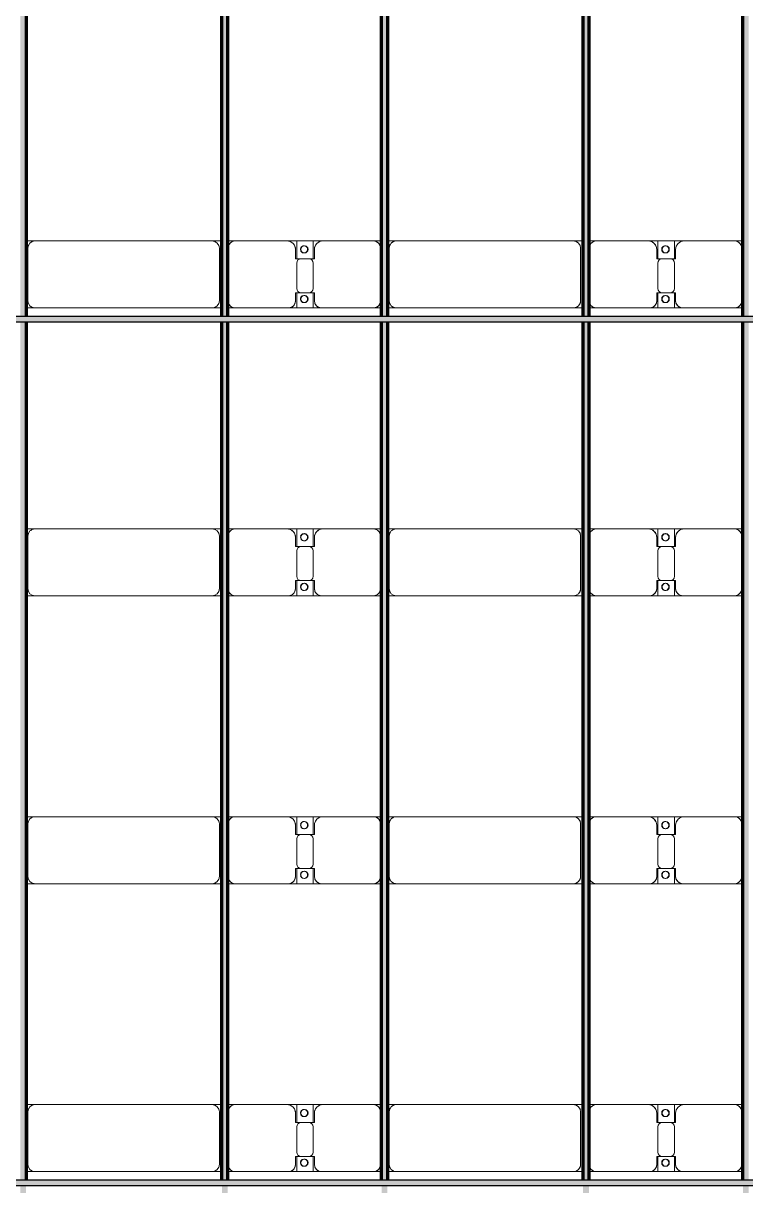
# Model space of a CAD drawing. Header units: millimetres. Extents: x -268744 to 115753, y -96240 to -10461.
# Drawn here: x -202024 to -197004, y -52647 to -44571 of the extents above; entities that cross this region are included whole.
import ezdxf

# ---------------------------------------------------------------- set-up
doc = ezdxf.new("R2010")
doc.units = ezdxf.units.MM
doc.layers.add('A-GENM', color=13, linetype='Continuous', lineweight=9)
doc.layers.add('S-BEAM', color=12, linetype='Continuous', lineweight=9)

# ---------------------------------------------------------------- blocks, each defined once
blk = doc.blocks.new('Dai phao do pin - DẢI PHAO ĐỠ PIN-V10-KHUNG KẾT CẤU BÈ PIN 1')
at = {"layer": 'A-GENM', "color": 7}
for p, q in [((52027.6, 241.6), (52089.7, 241.6)), ((52027.6, 241.6), (52089.7, 241.6)), ((52039.7, 191.6), (52039.7, -173.4)), ((53320.3, 241.6), (52089.7, 241.6)), ((53320.3, 241.6), (53387.6, 241.6)), ((53320.3, 241.6), (53387.6, 241.6)), ((53370.3, -173.4), (53370.3, 191.6)), ((53427.6, 241.6), (53479.7, 241.6)), ((53427.6, 241.6), (53479.7, 241.6)), ((53429.7, 191.6), (53429.7, -173.4)), ((53839.7, 241.6), (53479.7, 241.6)), ((53839.7, 241.6), (54022.2, 241.6)), ((54022.2, 241.6), (53839.7, 241.6)), ((53899.7, 118.2), (53899.7, 181.6)), ((53907.8, 241.6), (54090.3, 241.6)), ((53907.8, 116.2), (53907.8, 241.6)), ((54090.3, 241.6), (53910.8, 241.6)), ((54022.2, 241.6), (54022.2, 116.2)), ((54030.3, 181.6), (54030.3, 118.2)), ((54440.3, 241.6), (54090.3, 241.6)), ((54440.3, 241.6), (54497.6, 241.6)), ((54440.3, 241.6), (54497.6, 241.6)), ((54490.3, -173.4), (54490.3, 191.6)), ((54537.6, 241.6), (54599.7, 241.6)), ((54537.6, 241.6), (54599.7, 241.6)), ((54549.7, 191.6), (54549.7, -173.4)), ((55830.3, 241.6), (54599.7, 241.6)), ((55830.3, 241.6), (55897.6, 241.6)), ((55830.3, 241.6), (55897.6, 241.6)), ((55880.3, -173.4), (55880.3, 191.6)), ((55937.6, 241.6), (55989.7, 241.6)), ((55937.6, 241.6), (55989.7, 241.6)), ((55939.7, 191.6), (55939.7, -173.4)), ((56349.7, 241.6), (55989.7, 241.6)), ((56349.7, 241.6), (56532.2, 241.6)), ((56532.2, 241.6), (56349.7, 241.6)), ((56409.7, 118.2), (56409.7, 181.6)), ((56417.8, 241.6), (56600.3, 241.6)), ((56417.8, 116.2), (56417.8, 241.6)), ((56600.3, 241.6), (56417.8, 241.6)), ((56532.2, 241.6), (56532.2, 116.2)), ((56540.3, 181.6), (56540.3, 118.2)), ((56950.3, 241.6), (56600.3, 241.6)), ((56950.3, 241.6), (57007.6, 241.6)), ((56950.3, 241.6), (57007.6, 241.6)), ((57000.3, -173.4), (57000.3, 191.6)), ((53992.2, 118.2), (53899.7, 118.2)), ((53907.8, 88.2), (53907.8, -88.2)), ((54030.3, 118.2), (53937.8, 118.2)), ((54022.2, -88.2), (54022.2, 88.2)), ((56502.2, 118.2), (56409.7, 118.2)), ((56417.8, 88.2), (56417.8, -88.2)), ((56540.3, 118.2), (56447.8, 118.2)), ((56532.2, -88.2), (56532.2, 88.2)), ((53899.7, -173.4), (53899.7, -118.2)), ((53899.7, -118.2), (53992.2, -118.2)), ((53907.8, -223.4), (53907.8, -116.2)), ((53937.8, -118.2), (54030.3, -118.2)), ((54022.2, -116.2), (54022.2, -223.4)), ((54030.3, -118.2), (54030.3, -173.4)), ((56409.7, -173.4), (56409.7, -118.2)), ((56409.7, -118.2), (56502.2, -118.2)), ((56417.8, -223.4), (56417.8, -116.2)), ((56447.8, -118.2), (56540.3, -118.2)), ((56532.2, -116.2), (56532.2, -223.4)), ((56540.3, -118.2), (56540.3, -173.4)), ((52089.7, -223.4), (52027.6, -223.4)), ((52089.7, -223.4), (52027.6, -223.4)), ((52089.7, -223.4), (53320.3, -223.4)), ((53387.6, -223.4), (53320.3, -223.4)), ((53387.6, -223.4), (53320.3, -223.4)), ((53479.7, -223.4), (53427.6, -223.4)), ((53479.7, -223.4), (53427.6, -223.4)), ((53479.7, -223.4), (53849.7, -223.4)), ((54022.2, -223.4), (53849.7, -223.4)), ((53849.7, -223.4), (54022.2, -223.4)), ((54080.3, -223.4), (53907.8, -223.4)), ((53910.8, -223.4), (54080.3, -223.4)), ((54080.3, -223.4), (54440.3, -223.4)), ((54497.6, -223.4), (54440.3, -223.4)), ((54497.6, -223.4), (54440.3, -223.4)), ((54599.7, -223.4), (54537.6, -223.4)), ((54599.7, -223.4), (54537.6, -223.4)), ((54599.7, -223.4), (55830.3, -223.4)), ((55897.6, -223.4), (55830.3, -223.4)), ((55897.6, -223.4), (55830.3, -223.4)), ((55989.7, -223.4), (55937.6, -223.4)), ((55989.7, -223.4), (55937.6, -223.4)), ((55989.7, -223.4), (56359.7, -223.4)), ((56532.2, -223.4), (56359.7, -223.4)), ((56359.7, -223.4), (56532.2, -223.4)), ((56590.3, -223.4), (56417.8, -223.4)), ((56417.8, -223.4), (56590.3, -223.4)), ((56590.3, -223.4), (56950.3, -223.4)), ((57007.6, -223.4), (56950.3, -223.4)), ((57007.6, -223.4), (56950.3, -223.4))]:
    blk.add_line(p, q, dxfattribs=at)
for centre, radius, start, end in [((52089.7, 191.6), 50, 90, 180), ((52089.7, 191.6), 50, 150, 180), ((52089.7, 191.6), 50, 105, 135), ((53320.3, 191.6), 50, 360, 90), ((53320.3, 191.6), 50, 60, 90), ((53320.3, 191.6), 50, 15, 30), ((53479.7, 191.6), 50, 90, 180), ((53479.7, 191.6), 50, 105, 180), ((53839.7, 181.6), 60, 0, 90), ((53839.7, 181.6), 60, 0, 60), ((53958.6, 183.2), 25, 360, 180), ((53958.6, 183.2), 25, 180, 360), ((53958.6, 183.2), 25, 360, 165), ((53961.4, 183.2), 25, 0, 180), ((53961.4, 183.2), 25, 90, 180), ((53961.4, 183.2), 25, 180, 0), ((53961.4, 183.2), 25, 180, 300), ((53958.6, 183.2), 25, 210, 360), ((53961.4, 183.2), 25, 15, 75), ((53961.4, 183.2), 25, 330, 345), ((54090.3, 181.6), 60, 90, 180), ((54090.3, 181.6), 60, 120, 180), ((54440.3, 191.6), 50, 0, 90), ((54440.3, 191.6), 50, 0, 75), ((54599.7, 191.6), 50, 90, 180), ((54599.7, 191.6), 50, 150, 180), ((54599.7, 191.6), 50, 105, 135), ((55830.3, 191.6), 50, 360, 90), ((55830.3, 191.6), 50, 60, 90), ((55830.3, 191.6), 50, 15, 30), ((55989.7, 191.6), 50, 90, 180), ((55989.7, 191.6), 50, 105, 180), ((56349.7, 181.6), 60, 0, 90), ((56349.7, 181.6), 60, 0, 60), ((56468.6, 183.2), 25, 360, 180), ((56468.6, 183.2), 25, 180, 360), ((56468.6, 183.2), 25, 360, 165), ((56471.4, 183.2), 25, 0, 180), ((56471.4, 183.2), 25, 90, 180), ((56471.4, 183.2), 25, 180, 0), ((56471.4, 183.2), 25, 180, 300), ((56468.6, 183.2), 25, 210, 360), ((56471.4, 183.2), 25, 15, 75), ((56471.4, 183.2), 25, 330, 345), ((56600.3, 181.6), 60, 90, 180), ((56600.3, 181.6), 60, 120, 180), ((56950.3, 191.6), 50, 0, 90), ((56950.3, 191.6), 50, 0, 75), ((53937.8, 88.2), 30, 90, 180), ((53992.2, 88.2), 30, 0, 90), ((56447.8, 88.2), 30, 90, 180), ((56502.2, 88.2), 30, 0, 90), ((53937.8, -88.2), 30, 180, 270), ((53958.6, -161.8), 25, 360, 180), ((53958.6, -161.8), 25, 105, 165), ((53961.4, -161.8), 25, 0, 180), ((53961.4, -161.8), 25, 105, 180), ((53958.6, -161.8), 25, 360, 75), ((53961.4, -161.8), 25, 15, 75), ((53992.2, -88.2), 30, 270, 0), ((56447.8, -88.2), 30, 180, 270), ((56468.6, -161.8), 25, 360, 180), ((56468.6, -161.8), 25, 105, 165), ((56471.4, -161.8), 25, 0, 180), ((56471.4, -161.8), 25, 105, 180), ((56468.6, -161.8), 25, 360, 75), ((56471.4, -161.8), 25, 15, 75), ((56502.2, -88.2), 30, 270, 0), ((52089.7, -173.4), 50, 180, 270), ((52089.7, -173.4), 50, 180, 210), ((52089.7, -173.4), 50, 240, 270), ((53320.3, -173.4), 50, 270, 0), ((53320.3, -173.4), 50, 285, 300), ((53320.3, -173.4), 50, 330, 0), ((53479.7, -173.4), 50, 180, 270), ((53479.7, -173.4), 50, 180, 255), ((53849.7, -173.4), 50, 270, 360), ((53849.7, -173.4), 50, 285, 360), ((53958.6, -161.8), 25, 180, 360), ((53958.6, -161.8), 25, 195, 360), ((53961.4, -161.8), 25, 180, 0), ((53961.4, -161.8), 25, 180, 270), ((53961.4, -161.8), 25, 285, 345), ((54080.3, -173.4), 50, 180, 270), ((54080.3, -173.4), 50, 180, 255), ((54440.3, -173.4), 50, 270, 360), ((54440.3, -173.4), 50, 285, 360), ((54599.7, -173.4), 50, 180, 270), ((54599.7, -173.4), 50, 180, 210), ((54599.7, -173.4), 50, 240, 270), ((55830.3, -173.4), 50, 270, 0), ((55830.3, -173.4), 50, 285, 300), ((55830.3, -173.4), 50, 330, 0), ((55989.7, -173.4), 50, 180, 270), ((55989.7, -173.4), 50, 180, 255), ((56359.7, -173.4), 50, 270, 360), ((56359.7, -173.4), 50, 285, 0), ((56468.6, -161.8), 25, 180, 0), ((56468.6, -161.8), 25, 195, 0), ((56471.4, -161.8), 25, 180, 0), ((56471.4, -161.8), 25, 180, 270), ((56471.4, -161.8), 25, 285, 345), ((56590.3, -173.4), 50, 180, 270), ((56590.3, -173.4), 50, 180, 255), ((56950.3, -173.4), 50, 270, 0), ((56950.3, -173.4), 50, 285, 0)]:
    blk.add_arc(centre, radius, start, end, dxfattribs=at)
blk = doc.blocks.new('Dai phao do pin - DẢI PHAO ĐỠ PIN-V11-KHUNG KẾT CẤU BÈ PIN 1')
at = {"layer": 'A-GENM', "color": 7}
for p, q in [((52027.6, 241.6), (52089.7, 241.6)), ((52027.6, 241.6), (52089.7, 241.6)), ((52039.7, 191.6), (52039.7, -173.4)), ((53320.3, 241.6), (52089.7, 241.6)), ((53320.3, 241.6), (53387.6, 241.6)), ((53320.3, 241.6), (53387.6, 241.6)), ((53370.3, -173.4), (53370.3, 191.6)), ((53427.6, 241.6), (53479.7, 241.6)), ((53427.6, 241.6), (53479.7, 241.6)), ((53429.7, 191.6), (53429.7, -173.4)), ((53839.7, 241.6), (53479.7, 241.6)), ((53839.7, 241.6), (54022.2, 241.6)), ((54022.2, 241.6), (53839.7, 241.6)), ((53899.7, 118.2), (53899.7, 181.6)), ((53907.8, 241.6), (54090.3, 241.6)), ((53907.8, 116.2), (53907.8, 241.6)), ((54090.3, 241.6), (53910.8, 241.6)), ((54022.2, 241.6), (54022.2, 116.2)), ((54030.3, 181.6), (54030.3, 118.2)), ((54440.3, 241.6), (54090.3, 241.6)), ((54440.3, 241.6), (54497.6, 241.6)), ((54440.3, 241.6), (54497.6, 241.6)), ((54490.3, -173.4), (54490.3, 191.6)), ((54537.6, 241.6), (54599.7, 241.6)), ((54537.6, 241.6), (54599.7, 241.6)), ((54549.7, 191.6), (54549.7, -173.4)), ((55830.3, 241.6), (54599.7, 241.6)), ((55830.3, 241.6), (55897.6, 241.6)), ((55830.3, 241.6), (55897.6, 241.6)), ((55880.3, -173.4), (55880.3, 191.6)), ((55937.6, 241.6), (55989.7, 241.6)), ((55937.6, 241.6), (55989.7, 241.6)), ((55939.7, 191.6), (55939.7, -173.4)), ((56349.7, 241.6), (55989.7, 241.6)), ((56349.7, 241.6), (56532.2, 241.6)), ((56532.2, 241.6), (56349.7, 241.6)), ((56409.7, 118.2), (56409.7, 181.6)), ((56417.8, 241.6), (56600.3, 241.6)), ((56417.8, 116.2), (56417.8, 241.6)), ((56600.3, 241.6), (56417.8, 241.6)), ((56532.2, 241.6), (56532.2, 116.2)), ((56540.3, 181.6), (56540.3, 118.2)), ((56950.3, 241.6), (56600.3, 241.6)), ((56950.3, 241.6), (57007.6, 241.6)), ((56950.3, 241.6), (57007.6, 241.6)), ((57000.3, -173.4), (57000.3, 191.6)), ((53992.2, 118.2), (53899.7, 118.2)), ((53907.8, 88.2), (53907.8, -88.2)), ((54030.3, 118.2), (53937.8, 118.2)), ((54022.2, -88.2), (54022.2, 88.2)), ((56502.2, 118.2), (56409.7, 118.2)), ((56417.8, 88.2), (56417.8, -88.2)), ((56540.3, 118.2), (56447.8, 118.2)), ((56532.2, -88.2), (56532.2, 88.2)), ((53899.7, -173.4), (53899.7, -118.2)), ((53899.7, -118.2), (53992.2, -118.2)), ((53907.8, -223.4), (53907.8, -116.2)), ((53937.8, -118.2), (54030.3, -118.2)), ((54022.2, -116.2), (54022.2, -223.4)), ((54030.3, -118.2), (54030.3, -173.4)), ((56409.7, -173.4), (56409.7, -118.2)), ((56409.7, -118.2), (56502.2, -118.2)), ((56417.8, -223.4), (56417.8, -116.2)), ((56447.8, -118.2), (56540.3, -118.2)), ((56532.2, -116.2), (56532.2, -223.4)), ((56540.3, -118.2), (56540.3, -173.4)), ((52089.7, -223.4), (52027.6, -223.4)), ((52089.7, -223.4), (52027.6, -223.4)), ((52089.7, -223.4), (53320.3, -223.4)), ((53387.6, -223.4), (53320.3, -223.4)), ((53387.6, -223.4), (53320.3, -223.4)), ((53479.7, -223.4), (53427.6, -223.4)), ((53479.7, -223.4), (53427.6, -223.4)), ((53479.7, -223.4), (53849.7, -223.4)), ((54022.2, -223.4), (53849.7, -223.4)), ((53849.7, -223.4), (54022.2, -223.4)), ((54080.3, -223.4), (53907.8, -223.4)), ((53910.8, -223.4), (54080.3, -223.4)), ((54080.3, -223.4), (54440.3, -223.4)), ((54497.6, -223.4), (54440.3, -223.4)), ((54497.6, -223.4), (54440.3, -223.4)), ((54599.7, -223.4), (54537.6, -223.4)), ((54599.7, -223.4), (54537.6, -223.4)), ((54599.7, -223.4), (55830.3, -223.4)), ((55897.6, -223.4), (55830.3, -223.4)), ((55897.6, -223.4), (55830.3, -223.4)), ((55989.7, -223.4), (55937.6, -223.4)), ((55989.7, -223.4), (55937.6, -223.4)), ((55989.7, -223.4), (56359.7, -223.4)), ((56532.2, -223.4), (56359.7, -223.4)), ((56359.7, -223.4), (56532.2, -223.4)), ((56590.3, -223.4), (56417.8, -223.4)), ((56417.8, -223.4), (56590.3, -223.4)), ((56590.3, -223.4), (56950.3, -223.4)), ((57007.6, -223.4), (56950.3, -223.4)), ((57007.6, -223.4), (56950.3, -223.4))]:
    blk.add_line(p, q, dxfattribs=at)
for centre, radius, start, end in [((52089.7, 191.6), 50, 90, 180), ((52089.7, 191.6), 50, 150, 180), ((52089.7, 191.6), 50, 105, 135), ((53320.3, 191.6), 50, 360, 90), ((53320.3, 191.6), 50, 60, 90), ((53320.3, 191.6), 50, 15, 30), ((53479.7, 191.6), 50, 90, 180), ((53479.7, 191.6), 50, 105, 180), ((53839.7, 181.6), 60, 0, 90), ((53839.7, 181.6), 60, 0, 60), ((53958.6, 183.2), 25, 360, 180), ((53958.6, 183.2), 25, 180, 360), ((53958.6, 183.2), 25, 360, 165), ((53961.4, 183.2), 25, 0, 180), ((53961.4, 183.2), 25, 90, 180), ((53961.4, 183.2), 25, 180, 0), ((53961.4, 183.2), 25, 180, 300), ((53958.6, 183.2), 25, 210, 360), ((53961.4, 183.2), 25, 15, 75), ((53961.4, 183.2), 25, 330, 345), ((54090.3, 181.6), 60, 90, 180), ((54090.3, 181.6), 60, 120, 180), ((54440.3, 191.6), 50, 0, 90), ((54440.3, 191.6), 50, 0, 75), ((54599.7, 191.6), 50, 90, 180), ((54599.7, 191.6), 50, 150, 180), ((54599.7, 191.6), 50, 105, 135), ((55830.3, 191.6), 50, 360, 90), ((55830.3, 191.6), 50, 60, 90), ((55830.3, 191.6), 50, 15, 30), ((55989.7, 191.6), 50, 90, 180), ((55989.7, 191.6), 50, 105, 180), ((56349.7, 181.6), 60, 0, 90), ((56349.7, 181.6), 60, 0, 60), ((56468.6, 183.2), 25, 360, 180), ((56468.6, 183.2), 25, 180, 360), ((56468.6, 183.2), 25, 360, 165), ((56471.4, 183.2), 25, 0, 180), ((56471.4, 183.2), 25, 90, 180), ((56471.4, 183.2), 25, 180, 0), ((56471.4, 183.2), 25, 180, 300), ((56468.6, 183.2), 25, 210, 360), ((56471.4, 183.2), 25, 15, 75), ((56471.4, 183.2), 25, 330, 345), ((56600.3, 181.6), 60, 90, 180), ((56600.3, 181.6), 60, 120, 180), ((56950.3, 191.6), 50, 0, 90), ((56950.3, 191.6), 50, 0, 75), ((53937.8, 88.2), 30, 90, 180), ((53992.2, 88.2), 30, 0, 90), ((56447.8, 88.2), 30, 90, 180), ((56502.2, 88.2), 30, 0, 90), ((53937.8, -88.2), 30, 180, 270), ((53958.6, -161.8), 25, 360, 180), ((53958.6, -161.8), 25, 105, 165), ((53961.4, -161.8), 25, 0, 180), ((53961.4, -161.8), 25, 105, 180), ((53958.6, -161.8), 25, 360, 75), ((53961.4, -161.8), 25, 15, 75), ((53992.2, -88.2), 30, 270, 0), ((56447.8, -88.2), 30, 180, 270), ((56468.6, -161.8), 25, 360, 180), ((56468.6, -161.8), 25, 105, 165), ((56471.4, -161.8), 25, 0, 180), ((56471.4, -161.8), 25, 105, 180), ((56468.6, -161.8), 25, 360, 75), ((56471.4, -161.8), 25, 15, 75), ((56502.2, -88.2), 30, 270, 0), ((52089.7, -173.4), 50, 180, 270), ((52089.7, -173.4), 50, 180, 210), ((52089.7, -173.4), 50, 240, 270), ((53320.3, -173.4), 50, 270, 0), ((53320.3, -173.4), 50, 285, 300), ((53320.3, -173.4), 50, 330, 0), ((53479.7, -173.4), 50, 180, 270), ((53479.7, -173.4), 50, 180, 255), ((53849.7, -173.4), 50, 270, 360), ((53849.7, -173.4), 50, 285, 360), ((53958.6, -161.8), 25, 180, 360), ((53958.6, -161.8), 25, 195, 360), ((53961.4, -161.8), 25, 180, 0), ((53961.4, -161.8), 25, 180, 270), ((53961.4, -161.8), 25, 285, 345), ((54080.3, -173.4), 50, 180, 270), ((54080.3, -173.4), 50, 180, 255), ((54440.3, -173.4), 50, 270, 360), ((54440.3, -173.4), 50, 285, 360), ((54599.7, -173.4), 50, 180, 270), ((54599.7, -173.4), 50, 180, 210), ((54599.7, -173.4), 50, 240, 270), ((55830.3, -173.4), 50, 270, 0), ((55830.3, -173.4), 50, 285, 300), ((55830.3, -173.4), 50, 330, 0), ((55989.7, -173.4), 50, 180, 270), ((55989.7, -173.4), 50, 180, 255), ((56359.7, -173.4), 50, 270, 360), ((56359.7, -173.4), 50, 285, 0), ((56468.6, -161.8), 25, 180, 0), ((56468.6, -161.8), 25, 195, 0), ((56471.4, -161.8), 25, 180, 0), ((56471.4, -161.8), 25, 180, 270), ((56471.4, -161.8), 25, 285, 345), ((56590.3, -173.4), 50, 180, 270), ((56590.3, -173.4), 50, 180, 255), ((56950.3, -173.4), 50, 270, 0), ((56950.3, -173.4), 50, 285, 0)]:
    blk.add_arc(centre, radius, start, end, dxfattribs=at)
blk = doc.blocks.new('Dai phao do pin - DẢI PHAO ĐỠ PIN-V12-KHUNG KẾT CẤU BÈ PIN 1')
at = {"layer": 'A-GENM', "color": 7}
for p, q in [((52027.6, 241.6), (52089.7, 241.6)), ((52027.6, 241.6), (52089.7, 241.6)), ((52039.7, 191.6), (52039.7, -173.4)), ((53320.3, 241.6), (52089.7, 241.6)), ((53320.3, 241.6), (53387.6, 241.6)), ((53320.3, 241.6), (53387.6, 241.6)), ((53370.3, -173.4), (53370.3, 191.6)), ((53427.6, 241.6), (53479.7, 241.6)), ((53427.6, 241.6), (53479.7, 241.6)), ((53429.7, 191.6), (53429.7, -173.4)), ((53839.7, 241.6), (53479.7, 241.6)), ((53839.7, 241.6), (54022.2, 241.6)), ((54022.2, 241.6), (53839.7, 241.6)), ((53899.7, 118.2), (53899.7, 181.6)), ((53907.8, 241.6), (54090.3, 241.6)), ((53907.8, 116.2), (53907.8, 241.6)), ((54090.3, 241.6), (53910.8, 241.6)), ((54022.2, 241.6), (54022.2, 116.2)), ((54030.3, 181.6), (54030.3, 118.2)), ((54440.3, 241.6), (54090.3, 241.6)), ((54440.3, 241.6), (54497.6, 241.6)), ((54440.3, 241.6), (54497.6, 241.6)), ((54490.3, -173.4), (54490.3, 191.6)), ((54537.6, 241.6), (54599.7, 241.6)), ((54537.6, 241.6), (54599.7, 241.6)), ((54549.7, 191.6), (54549.7, -173.4)), ((55830.3, 241.6), (54599.7, 241.6)), ((55830.3, 241.6), (55897.6, 241.6)), ((55830.3, 241.6), (55897.6, 241.6)), ((55880.3, -173.4), (55880.3, 191.6)), ((55937.6, 241.6), (55989.7, 241.6)), ((55937.6, 241.6), (55989.7, 241.6)), ((55939.7, 191.6), (55939.7, -173.4)), ((56349.7, 241.6), (55989.7, 241.6)), ((56349.7, 241.6), (56532.2, 241.6)), ((56532.2, 241.6), (56349.7, 241.6)), ((56409.7, 118.2), (56409.7, 181.6)), ((56417.8, 241.6), (56600.3, 241.6)), ((56417.8, 116.2), (56417.8, 241.6)), ((56600.3, 241.6), (56417.8, 241.6)), ((56532.2, 241.6), (56532.2, 116.2)), ((56540.3, 181.6), (56540.3, 118.2)), ((56950.3, 241.6), (56600.3, 241.6)), ((56950.3, 241.6), (57007.6, 241.6)), ((56950.3, 241.6), (57007.6, 241.6)), ((57000.3, -173.4), (57000.3, 191.6)), ((53992.2, 118.2), (53899.7, 118.2)), ((53907.8, 88.2), (53907.8, -88.2)), ((54030.3, 118.2), (53937.8, 118.2)), ((54022.2, -88.2), (54022.2, 88.2)), ((56502.2, 118.2), (56409.7, 118.2)), ((56417.8, 88.2), (56417.8, -88.2)), ((56540.3, 118.2), (56447.8, 118.2)), ((56532.2, -88.2), (56532.2, 88.2)), ((53899.7, -173.4), (53899.7, -118.2)), ((53899.7, -118.2), (53992.2, -118.2)), ((53907.8, -223.4), (53907.8, -116.2)), ((53937.8, -118.2), (54030.3, -118.2)), ((54022.2, -116.2), (54022.2, -223.4)), ((54030.3, -118.2), (54030.3, -173.4)), ((56409.7, -173.4), (56409.7, -118.2)), ((56409.7, -118.2), (56502.2, -118.2)), ((56417.8, -223.4), (56417.8, -116.2)), ((56447.8, -118.2), (56540.3, -118.2)), ((56532.2, -116.2), (56532.2, -223.4)), ((56540.3, -118.2), (56540.3, -173.4)), ((52089.7, -223.4), (52027.6, -223.4)), ((52089.7, -223.4), (52027.6, -223.4)), ((52089.7, -223.4), (53320.3, -223.4)), ((53387.6, -223.4), (53320.3, -223.4)), ((53387.6, -223.4), (53320.3, -223.4)), ((53479.7, -223.4), (53427.6, -223.4)), ((53479.7, -223.4), (53427.6, -223.4)), ((53479.7, -223.4), (53849.7, -223.4)), ((54022.2, -223.4), (53849.7, -223.4)), ((53849.7, -223.4), (54022.2, -223.4)), ((54080.3, -223.4), (53907.8, -223.4)), ((53910.8, -223.4), (54080.3, -223.4)), ((54080.3, -223.4), (54440.3, -223.4)), ((54497.6, -223.4), (54440.3, -223.4)), ((54497.6, -223.4), (54440.3, -223.4)), ((54599.7, -223.4), (54537.6, -223.4)), ((54599.7, -223.4), (54537.6, -223.4)), ((54599.7, -223.4), (55830.3, -223.4)), ((55897.6, -223.4), (55830.3, -223.4)), ((55897.6, -223.4), (55830.3, -223.4)), ((55989.7, -223.4), (55937.6, -223.4)), ((55989.7, -223.4), (55937.6, -223.4)), ((55989.7, -223.4), (56359.7, -223.4)), ((56532.2, -223.4), (56359.7, -223.4)), ((56359.7, -223.4), (56532.2, -223.4)), ((56590.3, -223.4), (56417.8, -223.4)), ((56417.8, -223.4), (56590.3, -223.4)), ((56590.3, -223.4), (56950.3, -223.4)), ((57007.6, -223.4), (56950.3, -223.4)), ((57007.6, -223.4), (56950.3, -223.4))]:
    blk.add_line(p, q, dxfattribs=at)
for centre, radius, start, end in [((52089.7, 191.6), 50, 90, 180), ((52089.7, 191.6), 50, 150, 180), ((52089.7, 191.6), 50, 105, 135), ((53320.3, 191.6), 50, 360, 90), ((53320.3, 191.6), 50, 60, 90), ((53320.3, 191.6), 50, 15, 30), ((53479.7, 191.6), 50, 90, 180), ((53479.7, 191.6), 50, 105, 180), ((53839.7, 181.6), 60, 0, 90), ((53839.7, 181.6), 60, 0, 60), ((53958.6, 183.2), 25, 360, 180), ((53958.6, 183.2), 25, 180, 360), ((53958.6, 183.2), 25, 360, 165), ((53961.4, 183.2), 25, 0, 180), ((53961.4, 183.2), 25, 90, 180), ((53961.4, 183.2), 25, 180, 0), ((53961.4, 183.2), 25, 180, 300), ((53958.6, 183.2), 25, 210, 360), ((53961.4, 183.2), 25, 15, 75), ((53961.4, 183.2), 25, 330, 345), ((54090.3, 181.6), 60, 90, 180), ((54090.3, 181.6), 60, 120, 180), ((54440.3, 191.6), 50, 0, 90), ((54440.3, 191.6), 50, 0, 75), ((54599.7, 191.6), 50, 90, 180), ((54599.7, 191.6), 50, 150, 180), ((54599.7, 191.6), 50, 105, 135), ((55830.3, 191.6), 50, 360, 90), ((55830.3, 191.6), 50, 60, 90), ((55830.3, 191.6), 50, 15, 30), ((55989.7, 191.6), 50, 90, 180), ((55989.7, 191.6), 50, 105, 180), ((56349.7, 181.6), 60, 0, 90), ((56349.7, 181.6), 60, 0, 60), ((56468.6, 183.2), 25, 360, 180), ((56468.6, 183.2), 25, 180, 360), ((56468.6, 183.2), 25, 360, 165), ((56471.4, 183.2), 25, 0, 180), ((56471.4, 183.2), 25, 90, 180), ((56471.4, 183.2), 25, 180, 0), ((56471.4, 183.2), 25, 180, 300), ((56468.6, 183.2), 25, 210, 360), ((56471.4, 183.2), 25, 15, 75), ((56471.4, 183.2), 25, 330, 345), ((56600.3, 181.6), 60, 90, 180), ((56600.3, 181.6), 60, 120, 180), ((56950.3, 191.6), 50, 0, 90), ((56950.3, 191.6), 50, 0, 75), ((53937.8, 88.2), 30, 90, 180), ((53992.2, 88.2), 30, 0, 90), ((56447.8, 88.2), 30, 90, 180), ((56502.2, 88.2), 30, 0, 90), ((53937.8, -88.2), 30, 180, 270), ((53958.6, -161.8), 25, 360, 180), ((53958.6, -161.8), 25, 105, 165), ((53961.4, -161.8), 25, 0, 180), ((53961.4, -161.8), 25, 105, 180), ((53958.6, -161.8), 25, 360, 75), ((53961.4, -161.8), 25, 15, 75), ((53992.2, -88.2), 30, 270, 0), ((56447.8, -88.2), 30, 180, 270), ((56468.6, -161.8), 25, 360, 180), ((56468.6, -161.8), 25, 105, 165), ((56471.4, -161.8), 25, 0, 180), ((56471.4, -161.8), 25, 105, 180), ((56468.6, -161.8), 25, 360, 75), ((56471.4, -161.8), 25, 15, 75), ((56502.2, -88.2), 30, 270, 0), ((52089.7, -173.4), 50, 180, 270), ((52089.7, -173.4), 50, 180, 210), ((52089.7, -173.4), 50, 240, 270), ((53320.3, -173.4), 50, 270, 0), ((53320.3, -173.4), 50, 285, 300), ((53320.3, -173.4), 50, 330, 0), ((53479.7, -173.4), 50, 180, 270), ((53479.7, -173.4), 50, 180, 255), ((53849.7, -173.4), 50, 270, 360), ((53849.7, -173.4), 50, 285, 360), ((53958.6, -161.8), 25, 180, 360), ((53958.6, -161.8), 25, 195, 360), ((53961.4, -161.8), 25, 180, 0), ((53961.4, -161.8), 25, 180, 270), ((53961.4, -161.8), 25, 285, 345), ((54080.3, -173.4), 50, 180, 270), ((54080.3, -173.4), 50, 180, 255), ((54440.3, -173.4), 50, 270, 360), ((54440.3, -173.4), 50, 285, 360), ((54599.7, -173.4), 50, 180, 270), ((54599.7, -173.4), 50, 180, 210), ((54599.7, -173.4), 50, 240, 270), ((55830.3, -173.4), 50, 270, 0), ((55830.3, -173.4), 50, 285, 300), ((55830.3, -173.4), 50, 330, 0), ((55989.7, -173.4), 50, 180, 270), ((55989.7, -173.4), 50, 180, 255), ((56359.7, -173.4), 50, 270, 360), ((56359.7, -173.4), 50, 285, 0), ((56468.6, -161.8), 25, 180, 0), ((56468.6, -161.8), 25, 195, 0), ((56471.4, -161.8), 25, 180, 0), ((56471.4, -161.8), 25, 180, 270), ((56471.4, -161.8), 25, 285, 345), ((56590.3, -173.4), 50, 180, 270), ((56590.3, -173.4), 50, 180, 255), ((56950.3, -173.4), 50, 270, 0), ((56950.3, -173.4), 50, 285, 0)]:
    blk.add_arc(centre, radius, start, end, dxfattribs=at)
blk = doc.blocks.new('Dầm C52 - Hộp 40x60-V24-KHUNG KẾT CẤU BÈ PIN 1')
at = {"layer": 'S-BEAM', "lineweight": 25}
blk.add_hatch(color=4, dxfattribs=at).paths.add_polyline_path([(-145811, -20), (145811, -20), (145811, 20), (-145811, 20)])
at = {"layer": 'S-BEAM', "color": 4, "lineweight": 25}
for p, q in [((-145811, 20), (145811, 20)), ((145811, -20), (-145811, -20))]:
    blk.add_line(p, q, dxfattribs=at)
blk = doc.blocks.new('Dầm C52 - Hộp 40x60-V26-KHUNG KẾT CẤU BÈ PIN 1')
at = {"layer": 'S-BEAM', "lineweight": 25}
h = blk.add_hatch(color=4, dxfattribs=at)
h.paths.add_polyline_path([(-145811, -20), (-73437.3, -15.7), (-73437.3, 20), (-145811, 20), (-145811, -15.7)])
h.paths.add_polyline_path([(-72237.3, -20), (-593.6, -15.7), (-593.6, 20), (-72237.3, 20), (-72237.3, -15.7)])
h.paths.add_polyline_path([(606.4, -20), (72250.2, -15.7), (72250.2, 20), (606.4, 20), (606.4, -15.7)])
h.paths.add_polyline_path([(73450.2, -20), (144462.7, -15.7), (144462.7, 20), (73450.2, 20), (73450.2, -15.7)])
h.paths.add_polyline_path([(145662.7, -20), (145811, -15.7), (145811, 20), (145662.7, 20), (145662.7, -15.7)])
at = {"layer": 'S-BEAM', "color": 4, "lineweight": 25}
for p, q in [((-145811, 20), (-73437.3, 20)), ((-73437.3, -20), (-145811, -20))]:
    blk.add_line(p, q, dxfattribs=at)
blk = doc.blocks.new('Dầm C52 - Dầm C52-V1-KHUNG KẾT CẤU BÈ PIN 1')
at = {"layer": 'S-BEAM', "lineweight": 140}
h = blk.add_hatch(color=1, dxfattribs=at)
h.paths.add_polyline_path([(-25480.9, 20), (-25480.9, -20), (-25440.9, -20), (-25445.2, 20)])
h.paths.add_polyline_path([(-25400.9, -20), (-19440.9, -20), (-19443, 20), (-25400.9, 20)])
h.paths.add_polyline_path([(-19400.9, 20), (-19400.9, -20), (-13440.9, -20), (-13440.9, 20), (-18981.3, 20)])
h.paths.add_polyline_path([(-13400.9, -20), (-7440.9, -20), (-7440.9, 20), (-13400.9, 20)])
h.paths.add_polyline_path([(-7400.9, 20), (-7400.9, -20), (-1440.9, -20), (-1440.9, 20), (-6977, 20)])
h.paths.add_polyline_path([(-1400.9, -20), (4559.1, -20), (4559.1, 20), (-1400.9, 20)])
h.paths.add_polyline_path([(4599.1, 20), (4599.1, -20), (10559.1, -20), (10559.1, 20), (5027.2, 20)])
h.paths.add_polyline_path([(10599.1, -20), (16559.1, -20), (16559.1, 20), (10599.1, 20)])
h.paths.add_polyline_path([(16599.1, 20), (16599.1, -20), (22559.1, -20), (22559.1, 20), (17031.5, 20)])
h.paths.add_polyline_path([(22599.1, -20), (25259.1, -20), (25259.1, 20), (22599.1, 20)])
h.paths.add_polyline_path([(25299.1, -20), (25480.9, -20), (25480.9, 20), (25299.1, 20)])
at = {"layer": 'S-BEAM', "color": 1, "lineweight": 140}
for p, q in [((-1440.9, -20), (-7400.9, -20)), ((4559.1, -20), (-1400.9, -20))]:
    blk.add_line(p, q, dxfattribs=at)
blk = doc.blocks.new('Dầm C52 - Dầm C52-V19-KHUNG KẾT CẤU BÈ PIN 1')
at = {"layer": 'S-BEAM', "lineweight": 140}
h = blk.add_hatch(color=1, dxfattribs=at)
h.paths.add_polyline_path([(-25480.9, 20), (-25480.9, -20), (-25440.9, -20), (-25445.2, 20)])
h.paths.add_polyline_path([(-25400.9, -20), (-19440.9, -20), (-19443, 20), (-25400.9, 20)])
h.paths.add_polyline_path([(-19400.9, -20), (-13440.9, -20), (-13440.9, 20), (-19400.9, 20)])
h.paths.add_polyline_path([(-13400.9, -20), (-7440.9, -20), (-7440.9, 20), (-13400.9, 20)])
h.paths.add_polyline_path([(-7400.9, -20), (-1440.9, -20), (-1440.9, 20), (-7400.9, 20)])
h.paths.add_polyline_path([(-1400.9, -20), (4559.1, -20), (4559.1, 20), (-1400.9, 20)])
h.paths.add_polyline_path([(4599.1, -20), (10559.1, -20), (10559.1, 20), (4599.1, 20)])
h.paths.add_polyline_path([(10599.1, -20), (16559.1, -20), (16559.1, 20), (10599.1, 20)])
h.paths.add_polyline_path([(16599.1, -20), (22559.1, -20), (22559.1, 20), (16599.1, 20)])
h.paths.add_polyline_path([(22599.1, -20), (25259.1, -20), (25259.1, 20), (22599.1, 20)])
h.paths.add_polyline_path([(25299.1, 20), (25299.1, -20), (25441.8, -20), (25441.8, 20)])
at = {"layer": 'S-BEAM', "color": 1, "lineweight": 140}
for p, q in [((-7400.9, 20), (-1440.9, 20)), ((-1400.9, 20), (4559.1, 20)), ((-1440.9, -20), (-7400.9, -20)), ((4559.1, -20), (-1400.9, -20))]:
    blk.add_line(p, q, dxfattribs=at)
blk = doc.blocks.new('Dầm C52 - Dầm C52-V21-KHUNG KẾT CẤU BÈ PIN 1')
at = {"layer": 'S-BEAM', "lineweight": 140}
h = blk.add_hatch(color=1, dxfattribs=at)
h.paths.add_polyline_path([(-25480.9, 20), (-25480.9, -20), (-25440.9, -20), (-25445.2, 20)])
h.paths.add_polyline_path([(-25400.9, 20), (-25400.9, -20), (-19440.9, -20), (-19443, 20), (-24983.5, 20)])
h.paths.add_polyline_path([(-19400.9, 5.7), (-19400.9, -20), (-13440.9, -20), (-13440.9, 20), (-19400.9, 20)])
h.paths.add_polyline_path([(-13400.9, 5.7), (-13400.9, -20), (-7440.9, -20), (-7440.9, 20), (-13400.9, 20)])
h.paths.add_polyline_path([(-7400.9, -20), (-1440.9, -20), (-1440.9, 20), (-7400.9, 20), (-7400.9, 5.7)])
h.paths.add_polyline_path([(-1400.9, 5.7), (-1400.9, -20), (4559.1, -20), (4559.1, 20), (-1400.9, 20)])
h.paths.add_polyline_path([(4599.1, 20), (4599.1, -20), (10559.1, -20), (10559.1, 20), (5027.2, 20)])
h.paths.add_polyline_path([(10599.1, 5.7), (10599.1, -20), (16559.1, -20), (16559.1, 20), (10599.1, 20)])
h.paths.add_polyline_path([(16599.1, -20), (22559.1, -20), (22559.1, 20), (16599.1, 20), (16599.1, 5.7)])
h.paths.add_polyline_path([(22599.1, 5.7), (22599.1, -20), (25259.1, -20), (25259.1, 20), (22599.1, 20)])
h.paths.add_polyline_path([(25299.1, -20), (25480.9, -20), (25480.9, 20), (25299.1, 20), (25299.1, 5.7)])
at = {"layer": 'S-BEAM', "color": 1, "lineweight": 140}
for p, q in [((-7400.9, 20), (-1440.9, 20)), ((-1400.9, 20), (4559.1, 20)), ((-1440.9, -20), (-7400.9, -20)), ((4559.1, -20), (-1400.9, -20))]:
    blk.add_line(p, q, dxfattribs=at)
blk = doc.blocks.new('Dầm C52 - Dầm C52-102503-KHUNG KẾT CẤU BÈ PIN 1')
at = {"layer": 'S-BEAM', "lineweight": 140}
h = blk.add_hatch(color=1, dxfattribs=at)
h.paths.add_polyline_path([(-25480.9, 20), (-25480.9, -20), (-25440.9, -20), (-25440.9, 20)])
h.paths.add_polyline_path([(-25400.9, 20), (-25400.9, -20), (-19440.9, -20), (-19443, 20), (-24983.5, 20)])
h.paths.add_polyline_path([(-19400.9, 20), (-19400.9, -20), (-13440.9, -20), (-13440.9, 20), (-17596.2, 20)])
h.paths.add_polyline_path([(-13400.9, -20), (-7440.9, -20), (-7440.9, 20), (-13400.9, 20)])
h.paths.add_polyline_path([(-7400.9, -20), (-1440.9, -20), (-1440.9, 20), (-7400.9, 20)])
h.paths.add_polyline_path([(-1400.9, -20), (4559.1, -20), (4559.1, 20), (-1400.9, 20)])
h.paths.add_polyline_path([(4599.1, -20), (10559.1, -20), (10559.1, 20), (4599.1, 20)])
h.paths.add_polyline_path([(10599.1, 20), (10599.1, -20), (16559.1, -20), (16559.1, 20), (11952.8, 20)])
h.paths.add_polyline_path([(16599.1, -20), (22559.1, -20), (22559.1, 20), (16599.1, 20)])
h.paths.add_polyline_path([(22599.1, -20), (25259.1, -20), (25259.1, 20), (22599.1, 20)])
h.paths.add_polyline_path([(25299.1, -20), (25441.8, -20), (25441.8, 20), (25299.1, 20)])
at = {"layer": 'S-BEAM', "color": 1, "lineweight": 140}
for p, q in [((-7400.9, 20), (-1440.9, 20)), ((-1400.9, 20), (4559.1, 20)), ((-1440.9, -20), (-7400.9, -20)), ((4559.1, -20), (-1400.9, -20))]:
    blk.add_line(p, q, dxfattribs=at)
blk = doc.blocks.new('Dầm C52 - Dầm C52-V2-KHUNG KẾT CẤU BÈ PIN 1')
at = {"layer": 'S-BEAM', "lineweight": 140}
h = blk.add_hatch(color=1, dxfattribs=at)
h.paths.add_polyline_path([(-25480.9, 20), (-25480.9, -20), (-25440.9, -20), (-25440.9, 20)])
h.paths.add_polyline_path([(-25400.9, 20), (-25400.9, -20), (-19440.9, -20), (-19443, 20), (-24983.5, 20)])
h.paths.add_polyline_path([(-19400.9, 20), (-19400.9, -20), (-13440.9, -20), (-13440.9, 20), (-18519.6, 20)])
h.paths.add_polyline_path([(-13400.9, -20), (-7440.9, -20), (-7440.9, 20), (-13400.9, 20)])
h.paths.add_polyline_path([(-7400.9, 20), (-7400.9, -20), (-1440.9, -20), (-1440.9, 20), (-6515.3, 20)])
h.paths.add_polyline_path([(-1400.9, 20), (-1400.9, -20), (4559.1, -20), (4559.1, 20), (-974.9, 20)])
h.paths.add_polyline_path([(4599.1, -20), (10559.1, -20), (10559.1, 20), (4599.1, 20)])
h.paths.add_polyline_path([(10599.1, -20), (16559.1, -20), (16559.1, 20), (10599.1, 20)])
h.paths.add_polyline_path([(16599.1, 20), (16599.1, -20), (22559.1, -20), (22559.1, 20), (17493.2, 20)])
h.paths.add_polyline_path([(22599.1, 20), (22599.1, -20), (25259.1, -20), (25259.1, 20), (23033.7, 20)])
h.paths.add_polyline_path([(25299.1, -20), (25480.9, -20), (25480.9, 20), (25299.1, 20)])
at = {"layer": 'S-BEAM', "color": 1, "lineweight": 140}
for p, q in [((-7400.9, 20), (-1440.9, 20)), ((-1400.9, 20), (4559.1, 20))]:
    blk.add_line(p, q, dxfattribs=at)
blk = doc.blocks.new('be pin 1_rvt-1-KHUNG KẾT CẤU BÈ PIN 1')
at = {"layer": 'A-GENM', "lineweight": 9}
for name, p in [('Dai phao do pin - DẢI PHAO ĐỠ PIN-V12-KHUNG KẾT CẤU BÈ PIN 1', (-254031.8, -46324.7)), ('Dai phao do pin - DẢI PHAO ĐỠ PIN-V11-KHUNG KẾT CẤU BÈ PIN 1', (-254031.8, -48324.7)), ('Dai phao do pin - DẢI PHAO ĐỠ PIN-V11-KHUNG KẾT CẤU BÈ PIN 1', (-254031.8, -50324.7)), ('Dai phao do pin - DẢI PHAO ĐỠ PIN-V10-KHUNG KẾT CẤU BÈ PIN 1', (-254031.8, -52324.7))]:
    blk.add_blockref(name, p, dxfattribs=at)
at = {"layer": 'S-BEAM', "lineweight": 9, "rotation": 90.00000000032618}
for name, p in [('Dầm C52 - Dầm C52-V1-KHUNG KẾT CẤU BÈ PIN 1', (-202024.1, -45205.6)), ('Dầm C52 - Dầm C52-V19-KHUNG KẾT CẤU BÈ PIN 1', (-200624.1, -45205.6)), ('Dầm C52 - Dầm C52-V21-KHUNG KẾT CẤU BÈ PIN 1', (-199514.1, -45205.6)), ('Dầm C52 - Dầm C52-102503-KHUNG KẾT CẤU BÈ PIN 1', (-198114.1, -45205.6)), ('Dầm C52 - Dầm C52-V2-KHUNG KẾT CẤU BÈ PIN 1', (-197004.1, -45205.6))]:
    blk.add_blockref(name, p, dxfattribs=at)
at = {"layer": 'S-BEAM', "lineweight": 9}
for name, p in [('Dầm C52 - Hộp 40x60-V26-KHUNG KẾT CẤU BÈ PIN 1', (-110896.7, -46626.5)), ('Dầm C52 - Hộp 40x60-V24-KHUNG KẾT CẤU BÈ PIN 1', (-110896.7, -52626.5))]:
    blk.add_blockref(name, p, dxfattribs=at)

msp = doc.modelspace()

# ---------------------------------------------------------------- block references
at = {"lineweight": 5}
msp.add_blockref('be pin 1_rvt-1-KHUNG KẾT CẤU BÈ PIN 1', (0, 0), dxfattribs=at)

doc.saveas('drawing.dxf')
